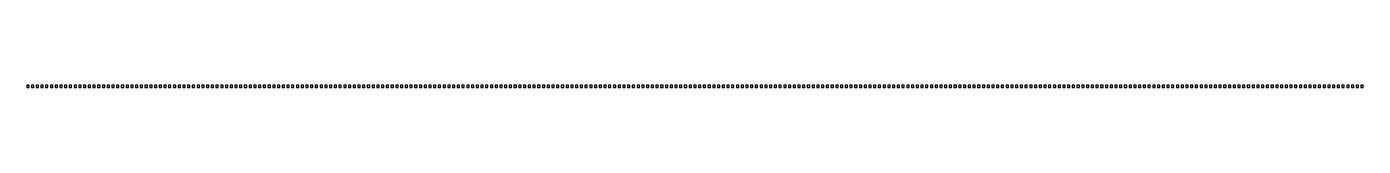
# Model space of a CAD drawing. Header units: inches. Extents: x 741154 to 810950, y 213785 to 295527.
# Drawn here: x 746770 to 748465, y 265170 to 265173 of the extents above; entities that cross this region are included whole.
import ezdxf

# ---------------------------------------------------------------- set-up
doc = ezdxf.new("R2010")
doc.units = ezdxf.units.IN
doc.header["$MEASUREMENT"] = 0

msp = doc.modelspace()

# ---------------------------------------------------------------- linework, layer by layer
for points in [[(746770.1, 265169.9), (746773.1, 265169.9), (746773.1, 265172.9), (746770.1, 265172.9)], [(746776.1, 265169.9), (746779.1, 265169.9), (746779.1, 265172.9), (746776.1, 265172.9)], [(746782.1, 265169.9), (746785.1, 265169.9), (746785.1, 265172.9), (746782.1, 265172.9)], [(746788.1, 265169.9), (746791.1, 265169.9), (746791.1, 265172.9), (746788.1, 265172.9)], [(746794.1, 265169.9), (746797.1, 265169.9), (746797.1, 265172.9), (746794.1, 265172.9)], [(746800.1, 265169.9), (746803.1, 265169.9), (746803.1, 265172.9), (746800.1, 265172.9)], [(746806.1, 265169.9), (746809.1, 265169.9), (746809.1, 265172.9), (746806.1, 265172.9)], [(746812.1, 265169.9), (746815.1, 265169.9), (746815.1, 265172.9), (746812.1, 265172.9)], [(746818.1, 265169.9), (746821.1, 265169.9), (746821.1, 265172.9), (746818.1, 265172.9)], [(746824.1, 265169.9), (746827.1, 265169.9), (746827.1, 265172.9), (746824.1, 265172.9)], [(746830.1, 265169.9), (746833.1, 265169.9), (746833.1, 265172.9), (746830.1, 265172.9)], [(746836.1, 265169.9), (746839.1, 265169.9), (746839.1, 265172.9), (746836.1, 265172.9)], [(746842.1, 265169.9), (746845.1, 265169.9), (746845.1, 265172.9), (746842.1, 265172.9)], [(746848.1, 265169.9), (746851.1, 265169.9), (746851.1, 265172.9), (746848.1, 265172.9)], [(746854.1, 265169.9), (746857.1, 265169.9), (746857.1, 265172.9), (746854.1, 265172.9)], [(746860.1, 265169.9), (746863.1, 265169.9), (746863.1, 265172.9), (746860.1, 265172.9)], [(746866.1, 265169.9), (746869.1, 265169.9), (746869.1, 265172.9), (746866.1, 265172.9)], [(746872.1, 265169.9), (746875.1, 265169.9), (746875.1, 265172.9), (746872.1, 265172.9)], [(746878.1, 265169.9), (746881.1, 265169.9), (746881.1, 265172.9), (746878.1, 265172.9)], [(746884.1, 265169.9), (746887.1, 265169.9), (746887.1, 265172.9), (746884.1, 265172.9)], [(746890.1, 265169.9), (746893.1, 265169.9), (746893.1, 265172.9), (746890.1, 265172.9)], [(746896.1, 265169.9), (746899.1, 265169.9), (746899.1, 265172.9), (746896.1, 265172.9)], [(746902.1, 265169.9), (746905.1, 265169.9), (746905.1, 265172.9), (746902.1, 265172.9)], [(746908.1, 265169.9), (746911.1, 265169.9), (746911.1, 265172.9), (746908.1, 265172.9)], [(746914.1, 265169.9), (746917.1, 265169.9), (746917.1, 265172.9), (746914.1, 265172.9)], [(746920.1, 265169.9), (746923.1, 265169.9), (746923.1, 265172.9), (746920.1, 265172.9)], [(746926.1, 265169.9), (746929.1, 265169.9), (746929.1, 265172.9), (746926.1, 265172.9)], [(746932.1, 265169.9), (746935.1, 265169.9), (746935.1, 265172.9), (746932.1, 265172.9)], [(746938.1, 265169.9), (746941.1, 265169.9), (746941.1, 265172.9), (746938.1, 265172.9)], [(746944.1, 265169.9), (746947.1, 265169.9), (746947.1, 265172.9), (746944.1, 265172.9)], [(746950.1, 265169.9), (746953.1, 265169.9), (746953.1, 265172.9), (746950.1, 265172.9)], [(746956.1, 265169.9), (746959.1, 265169.9), (746959.1, 265172.9), (746956.1, 265172.9)], [(746962.1, 265169.9), (746965.1, 265169.9), (746965.1, 265172.9), (746962.1, 265172.9)], [(746968.1, 265169.9), (746971.1, 265169.9), (746971.1, 265172.9), (746968.1, 265172.9)], [(746974.1, 265169.9), (746977.1, 265169.9), (746977.1, 265172.9), (746974.1, 265172.9)], [(746980.1, 265169.9), (746983.1, 265169.9), (746983.1, 265172.9), (746980.1, 265172.9)], [(746986.1, 265169.9), (746989.1, 265169.9), (746989.1, 265172.9), (746986.1, 265172.9)], [(746992.1, 265169.9), (746995.1, 265169.9), (746995.1, 265172.9), (746992.1, 265172.9)], [(746998.1, 265169.9), (747001.1, 265169.9), (747001.1, 265172.9), (746998.1, 265172.9)], [(747004.1, 265169.9), (747007.1, 265169.9), (747007.1, 265172.9), (747004.1, 265172.9)], [(747010.1, 265169.9), (747013.1, 265169.9), (747013.1, 265172.9), (747010.1, 265172.9)], [(747016.1, 265169.9), (747019.1, 265169.9), (747019.1, 265172.9), (747016.1, 265172.9)], [(747022.1, 265169.9), (747025.1, 265169.9), (747025.1, 265172.9), (747022.1, 265172.9)], [(747028.1, 265169.9), (747031.1, 265169.9), (747031.1, 265172.9), (747028.1, 265172.9)], [(747034.1, 265169.9), (747037.1, 265169.9), (747037.1, 265172.9), (747034.1, 265172.9)], [(747040.1, 265169.9), (747043.1, 265169.9), (747043.1, 265172.9), (747040.1, 265172.9)], [(747046.1, 265169.9), (747049.1, 265169.9), (747049.1, 265172.9), (747046.1, 265172.9)], [(747052.1, 265169.9), (747055.1, 265169.9), (747055.1, 265172.9), (747052.1, 265172.9)], [(747058.1, 265169.9), (747061.1, 265169.9), (747061.1, 265172.9), (747058.1, 265172.9)], [(747064.1, 265169.9), (747067.1, 265169.9), (747067.1, 265172.9), (747064.1, 265172.9)], [(747070.1, 265169.9), (747073.1, 265169.9), (747073.1, 265172.9), (747070.1, 265172.9)], [(747076.1, 265169.9), (747079.1, 265169.9), (747079.1, 265172.9), (747076.1, 265172.9)], [(747082.1, 265169.9), (747085.1, 265169.9), (747085.1, 265172.9), (747082.1, 265172.9)], [(747088.1, 265169.9), (747091.1, 265169.9), (747091.1, 265172.9), (747088.1, 265172.9)], [(747094.1, 265169.9), (747097.1, 265169.9), (747097.1, 265172.9), (747094.1, 265172.9)], [(747100.1, 265169.9), (747103.1, 265169.9), (747103.1, 265172.9), (747100.1, 265172.9)], [(747106.1, 265169.9), (747109.1, 265169.9), (747109.1, 265172.9), (747106.1, 265172.9)], [(747112.1, 265169.9), (747115.1, 265169.9), (747115.1, 265172.9), (747112.1, 265172.9)], [(747118.1, 265169.9), (747121.1, 265169.9), (747121.1, 265172.9), (747118.1, 265172.9)], [(747124.1, 265169.9), (747127.1, 265169.9), (747127.1, 265172.9), (747124.1, 265172.9)], [(747130.1, 265169.9), (747133.1, 265169.9), (747133.1, 265172.9), (747130.1, 265172.9)], [(747136.1, 265169.9), (747139.1, 265169.9), (747139.1, 265172.9), (747136.1, 265172.9)], [(747142.1, 265169.9), (747145.1, 265169.9), (747145.1, 265172.9), (747142.1, 265172.9)], [(747148.1, 265169.9), (747151.1, 265169.9), (747151.1, 265172.9), (747148.1, 265172.9)], [(747154.1, 265169.9), (747157.1, 265169.9), (747157.1, 265172.9), (747154.1, 265172.9)], [(747160.1, 265169.9), (747163.1, 265169.9), (747163.1, 265172.9), (747160.1, 265172.9)], [(747166.1, 265169.9), (747169.1, 265169.9), (747169.1, 265172.9), (747166.1, 265172.9)], [(747172.1, 265169.9), (747175.1, 265169.9), (747175.1, 265172.9), (747172.1, 265172.9)], [(747178.1, 265169.9), (747181.1, 265169.9), (747181.1, 265172.9), (747178.1, 265172.9)], [(747184.1, 265169.9), (747187.1, 265169.9), (747187.1, 265172.9), (747184.1, 265172.9)], [(747190.1, 265169.9), (747193.1, 265169.9), (747193.1, 265172.9), (747190.1, 265172.9)], [(747196.1, 265169.9), (747199.1, 265169.9), (747199.1, 265172.9), (747196.1, 265172.9)], [(747202.1, 265169.9), (747205.1, 265169.9), (747205.1, 265172.9), (747202.1, 265172.9)], [(747208.1, 265169.9), (747211.1, 265169.9), (747211.1, 265172.9), (747208.1, 265172.9)], [(747214.1, 265169.9), (747217.1, 265169.9), (747217.1, 265172.9), (747214.1, 265172.9)], [(747220.1, 265169.9), (747223.1, 265169.9), (747223.1, 265172.9), (747220.1, 265172.9)], [(747226.1, 265169.9), (747229.1, 265169.9), (747229.1, 265172.9), (747226.1, 265172.9)], [(747232.1, 265169.9), (747235.1, 265169.9), (747235.1, 265172.9), (747232.1, 265172.9)], [(747238.1, 265169.9), (747241.1, 265169.9), (747241.1, 265172.9), (747238.1, 265172.9)], [(747244.1, 265169.9), (747247.1, 265169.9), (747247.1, 265172.9), (747244.1, 265172.9)], [(747250.1, 265169.9), (747253.1, 265169.9), (747253.1, 265172.9), (747250.1, 265172.9)], [(747256.1, 265169.9), (747259.1, 265169.9), (747259.1, 265172.9), (747256.1, 265172.9)], [(747262.1, 265169.9), (747265.1, 265169.9), (747265.1, 265172.9), (747262.1, 265172.9)], [(747268.1, 265169.9), (747271.1, 265169.9), (747271.1, 265172.9), (747268.1, 265172.9)], [(747274.1, 265169.9), (747277.1, 265169.9), (747277.1, 265172.9), (747274.1, 265172.9)], [(747280.1, 265169.9), (747283.1, 265169.9), (747283.1, 265172.9), (747280.1, 265172.9)], [(747286.1, 265169.9), (747289.1, 265169.9), (747289.1, 265172.9), (747286.1, 265172.9)], [(747292.1, 265169.9), (747295.1, 265169.9), (747295.1, 265172.9), (747292.1, 265172.9)], [(747298.1, 265169.9), (747301.1, 265169.9), (747301.1, 265172.9), (747298.1, 265172.9)], [(747304.1, 265169.9), (747307.1, 265169.9), (747307.1, 265172.9), (747304.1, 265172.9)], [(747310.1, 265169.9), (747313.1, 265169.9), (747313.1, 265172.9), (747310.1, 265172.9)], [(747316.1, 265169.9), (747319.1, 265169.9), (747319.1, 265172.9), (747316.1, 265172.9)], [(747322.1, 265169.9), (747325.1, 265169.9), (747325.1, 265172.9), (747322.1, 265172.9)], [(747328.1, 265169.9), (747331.1, 265169.9), (747331.1, 265172.9), (747328.1, 265172.9)], [(747334.1, 265169.9), (747337.1, 265169.9), (747337.1, 265172.9), (747334.1, 265172.9)], [(747340.1, 265169.9), (747343.1, 265169.9), (747343.1, 265172.9), (747340.1, 265172.9)], [(747346.1, 265169.9), (747349.1, 265169.9), (747349.1, 265172.9), (747346.1, 265172.9)], [(747352.1, 265169.9), (747355.1, 265169.9), (747355.1, 265172.9), (747352.1, 265172.9)], [(747358.1, 265169.9), (747361.1, 265169.9), (747361.1, 265172.9), (747358.1, 265172.9)], [(747364.1, 265169.9), (747367.1, 265169.9), (747367.1, 265172.9), (747364.1, 265172.9)], [(747370.1, 265169.9), (747373.1, 265169.9), (747373.1, 265172.9), (747370.1, 265172.9)], [(747376.1, 265169.9), (747379.1, 265169.9), (747379.1, 265172.9), (747376.1, 265172.9)], [(747382.1, 265169.9), (747385.1, 265169.9), (747385.1, 265172.9), (747382.1, 265172.9)], [(747388.1, 265169.9), (747391.1, 265169.9), (747391.1, 265172.9), (747388.1, 265172.9)], [(747394.1, 265169.9), (747397.1, 265169.9), (747397.1, 265172.9), (747394.1, 265172.9)], [(747400.1, 265169.9), (747403.1, 265169.9), (747403.1, 265172.9), (747400.1, 265172.9)], [(747406.1, 265169.9), (747409.1, 265169.9), (747409.1, 265172.9), (747406.1, 265172.9)], [(747412.1, 265169.9), (747415.1, 265169.9), (747415.1, 265172.9), (747412.1, 265172.9)], [(747418.1, 265169.9), (747421.1, 265169.9), (747421.1, 265172.9), (747418.1, 265172.9)], [(747424.1, 265169.9), (747427.1, 265169.9), (747427.1, 265172.9), (747424.1, 265172.9)], [(747430.1, 265169.9), (747433.1, 265169.9), (747433.1, 265172.9), (747430.1, 265172.9)], [(747436.1, 265169.9), (747439.1, 265169.9), (747439.1, 265172.9), (747436.1, 265172.9)], [(747442.1, 265169.9), (747445.1, 265169.9), (747445.1, 265172.9), (747442.1, 265172.9)], [(747448.1, 265169.9), (747451.1, 265169.9), (747451.1, 265172.9), (747448.1, 265172.9)], [(747454.1, 265169.9), (747457.1, 265169.9), (747457.1, 265172.9), (747454.1, 265172.9)], [(747460.1, 265169.9), (747463.1, 265169.9), (747463.1, 265172.9), (747460.1, 265172.9)], [(747466.1, 265169.9), (747469.1, 265169.9), (747469.1, 265172.9), (747466.1, 265172.9)], [(747472.1, 265169.9), (747475.1, 265169.9), (747475.1, 265172.9), (747472.1, 265172.9)], [(747478.1, 265169.9), (747481.1, 265169.9), (747481.1, 265172.9), (747478.1, 265172.9)], [(747484.1, 265169.9), (747487.1, 265169.9), (747487.1, 265172.9), (747484.1, 265172.9)], [(747490.1, 265169.9), (747493.1, 265169.9), (747493.1, 265172.9), (747490.1, 265172.9)], [(747496.1, 265169.9), (747499.1, 265169.9), (747499.1, 265172.9), (747496.1, 265172.9)], [(747502.1, 265169.9), (747505.1, 265169.9), (747505.1, 265172.9), (747502.1, 265172.9)], [(747508.1, 265169.9), (747511.1, 265169.9), (747511.1, 265172.9), (747508.1, 265172.9)], [(747514.1, 265169.9), (747517.1, 265169.9), (747517.1, 265172.9), (747514.1, 265172.9)], [(747520.1, 265169.9), (747523.1, 265169.9), (747523.1, 265172.9), (747520.1, 265172.9)], [(747526.1, 265169.9), (747529.1, 265169.9), (747529.1, 265172.9), (747526.1, 265172.9)], [(747532.1, 265169.9), (747535.1, 265169.9), (747535.1, 265172.9), (747532.1, 265172.9)], [(747538.1, 265169.9), (747541.1, 265169.9), (747541.1, 265172.9), (747538.1, 265172.9)], [(747544.1, 265169.9), (747547.1, 265169.9), (747547.1, 265172.9), (747544.1, 265172.9)], [(747550.1, 265169.9), (747553.1, 265169.9), (747553.1, 265172.9), (747550.1, 265172.9)], [(747556.1, 265169.9), (747559.1, 265169.9), (747559.1, 265172.9), (747556.1, 265172.9)], [(747562.1, 265169.9), (747565.1, 265169.9), (747565.1, 265172.9), (747562.1, 265172.9)], [(747568.1, 265169.9), (747571.1, 265169.9), (747571.1, 265172.9), (747568.1, 265172.9)], [(747574.1, 265169.9), (747577.1, 265169.9), (747577.1, 265172.9), (747574.1, 265172.9)], [(747580.1, 265169.9), (747583.1, 265169.9), (747583.1, 265172.9), (747580.1, 265172.9)], [(747586.1, 265169.9), (747589.1, 265169.9), (747589.1, 265172.9), (747586.1, 265172.9)], [(747592.1, 265169.9), (747595.1, 265169.9), (747595.1, 265172.9), (747592.1, 265172.9)], [(747598.1, 265169.9), (747601.1, 265169.9), (747601.1, 265172.9), (747598.1, 265172.9)], [(747604.1, 265169.9), (747607.1, 265169.9), (747607.1, 265172.9), (747604.1, 265172.9)], [(747610.1, 265169.9), (747613.1, 265169.9), (747613.1, 265172.9), (747610.1, 265172.9)], [(747616.1, 265169.9), (747619.1, 265169.9), (747619.1, 265172.9), (747616.1, 265172.9)], [(747622.1, 265169.9), (747625.1, 265169.9), (747625.1, 265172.9), (747622.1, 265172.9)], [(747628.1, 265169.9), (747631.1, 265169.9), (747631.1, 265172.9), (747628.1, 265172.9)], [(747634.1, 265169.9), (747637.1, 265169.9), (747637.1, 265172.9), (747634.1, 265172.9)], [(747640.1, 265169.9), (747643.1, 265169.9), (747643.1, 265172.9), (747640.1, 265172.9)], [(747646.1, 265169.9), (747649.1, 265169.9), (747649.1, 265172.9), (747646.1, 265172.9)], [(747652.1, 265169.9), (747655.1, 265169.9), (747655.1, 265172.9), (747652.1, 265172.9)], [(747658.1, 265169.9), (747661.1, 265169.9), (747661.1, 265172.9), (747658.1, 265172.9)], [(747664.1, 265169.9), (747667.1, 265169.9), (747667.1, 265172.9), (747664.1, 265172.9)], [(747670.1, 265169.9), (747673.1, 265169.9), (747673.1, 265172.9), (747670.1, 265172.9)], [(747676.1, 265169.9), (747679.1, 265169.9), (747679.1, 265172.9), (747676.1, 265172.9)], [(747682.1, 265169.9), (747685.1, 265169.9), (747685.1, 265172.9), (747682.1, 265172.9)], [(747688.1, 265169.9), (747691.1, 265169.9), (747691.1, 265172.9), (747688.1, 265172.9)], [(747694.1, 265169.9), (747697.1, 265169.9), (747697.1, 265172.9), (747694.1, 265172.9)], [(747700.1, 265169.9), (747703.1, 265169.9), (747703.1, 265172.9), (747700.1, 265172.9)], [(747706.1, 265169.9), (747709.1, 265169.9), (747709.1, 265172.9), (747706.1, 265172.9)], [(747712.1, 265169.9), (747715.1, 265169.9), (747715.1, 265172.9), (747712.1, 265172.9)], [(747718.1, 265169.9), (747721.1, 265169.9), (747721.1, 265172.9), (747718.1, 265172.9)], [(747724.1, 265169.9), (747727.1, 265169.9), (747727.1, 265172.9), (747724.1, 265172.9)], [(747730.1, 265169.9), (747733.1, 265169.9), (747733.1, 265172.9), (747730.1, 265172.9)], [(747736.1, 265169.9), (747739.1, 265169.9), (747739.1, 265172.9), (747736.1, 265172.9)], [(747742.1, 265169.9), (747745.1, 265169.9), (747745.1, 265172.9), (747742.1, 265172.9)], [(747748.1, 265169.9), (747751.1, 265169.9), (747751.1, 265172.9), (747748.1, 265172.9)], [(747754.1, 265169.9), (747757.1, 265169.9), (747757.1, 265172.9), (747754.1, 265172.9)], [(747760.1, 265169.9), (747763.1, 265169.9), (747763.1, 265172.9), (747760.1, 265172.9)], [(747766.1, 265169.9), (747769.1, 265169.9), (747769.1, 265172.9), (747766.1, 265172.9)], [(747772.1, 265169.9), (747775.1, 265169.9), (747775.1, 265172.9), (747772.1, 265172.9)], [(747778.1, 265169.9), (747781.1, 265169.9), (747781.1, 265172.9), (747778.1, 265172.9)], [(747784.1, 265169.9), (747787.1, 265169.9), (747787.1, 265172.9), (747784.1, 265172.9)], [(747790.1, 265169.9), (747793.1, 265169.9), (747793.1, 265172.9), (747790.1, 265172.9)], [(747796.1, 265169.9), (747799.1, 265169.9), (747799.1, 265172.9), (747796.1, 265172.9)], [(747802.1, 265169.9), (747805.1, 265169.9), (747805.1, 265172.9), (747802.1, 265172.9)], [(747808.1, 265169.9), (747811.1, 265169.9), (747811.1, 265172.9), (747808.1, 265172.9)], [(747814.1, 265169.9), (747817.1, 265169.9), (747817.1, 265172.9), (747814.1, 265172.9)], [(747820.1, 265169.9), (747823.1, 265169.9), (747823.1, 265172.9), (747820.1, 265172.9)], [(747826.1, 265169.9), (747829.1, 265169.9), (747829.1, 265172.9), (747826.1, 265172.9)], [(747832.1, 265169.9), (747835.1, 265169.9), (747835.1, 265172.9), (747832.1, 265172.9)], [(747838.1, 265169.9), (747841.1, 265169.9), (747841.1, 265172.9), (747838.1, 265172.9)], [(747844.1, 265169.9), (747847.1, 265169.9), (747847.1, 265172.9), (747844.1, 265172.9)], [(747850.1, 265169.9), (747853.1, 265169.9), (747853.1, 265172.9), (747850.1, 265172.9)], [(747856.1, 265169.9), (747859.1, 265169.9), (747859.1, 265172.9), (747856.1, 265172.9)], [(747862.1, 265169.9), (747865.1, 265169.9), (747865.1, 265172.9), (747862.1, 265172.9)], [(747868.1, 265169.9), (747871.1, 265169.9), (747871.1, 265172.9), (747868.1, 265172.9)], [(747874.1, 265169.9), (747877.1, 265169.9), (747877.1, 265172.9), (747874.1, 265172.9)], [(747880.1, 265169.9), (747883.1, 265169.9), (747883.1, 265172.9), (747880.1, 265172.9)], [(747886.1, 265169.9), (747889.1, 265169.9), (747889.1, 265172.9), (747886.1, 265172.9)], [(747892.1, 265169.9), (747895.1, 265169.9), (747895.1, 265172.9), (747892.1, 265172.9)], [(747898.1, 265169.9), (747901.1, 265169.9), (747901.1, 265172.9), (747898.1, 265172.9)], [(747904.1, 265169.9), (747907.1, 265169.9), (747907.1, 265172.9), (747904.1, 265172.9)], [(747910.1, 265169.9), (747913.1, 265169.9), (747913.1, 265172.9), (747910.1, 265172.9)], [(747916.1, 265169.9), (747919.1, 265169.9), (747919.1, 265172.9), (747916.1, 265172.9)], [(747922.1, 265169.9), (747925.1, 265169.9), (747925.1, 265172.9), (747922.1, 265172.9)], [(747928.1, 265169.9), (747931.1, 265169.9), (747931.1, 265172.9), (747928.1, 265172.9)], [(747934.1, 265169.9), (747937.1, 265169.9), (747937.1, 265172.9), (747934.1, 265172.9)], [(747940.1, 265169.9), (747943.1, 265169.9), (747943.1, 265172.9), (747940.1, 265172.9)], [(747946.1, 265169.9), (747949.1, 265169.9), (747949.1, 265172.9), (747946.1, 265172.9)], [(747952.1, 265169.9), (747955.1, 265169.9), (747955.1, 265172.9), (747952.1, 265172.9)], [(747958.1, 265169.9), (747961.1, 265169.9), (747961.1, 265172.9), (747958.1, 265172.9)], [(747964.1, 265169.9), (747967.1, 265169.9), (747967.1, 265172.9), (747964.1, 265172.9)], [(747970.1, 265169.9), (747973.1, 265169.9), (747973.1, 265172.9), (747970.1, 265172.9)], [(747976.1, 265169.9), (747979.1, 265169.9), (747979.1, 265172.9), (747976.1, 265172.9)], [(747982.1, 265169.9), (747985.1, 265169.9), (747985.1, 265172.9), (747982.1, 265172.9)], [(747988.1, 265169.9), (747991.1, 265169.9), (747991.1, 265172.9), (747988.1, 265172.9)], [(747994.1, 265169.9), (747997.1, 265169.9), (747997.1, 265172.9), (747994.1, 265172.9)], [(748000.1, 265169.9), (748003.1, 265169.9), (748003.1, 265172.9), (748000.1, 265172.9)], [(748006.1, 265169.9), (748009.1, 265169.9), (748009.1, 265172.9), (748006.1, 265172.9)], [(748012.1, 265169.9), (748015.1, 265169.9), (748015.1, 265172.9), (748012.1, 265172.9)], [(748018.1, 265169.9), (748021.1, 265169.9), (748021.1, 265172.9), (748018.1, 265172.9)], [(748024.1, 265169.9), (748027.1, 265169.9), (748027.1, 265172.9), (748024.1, 265172.9)], [(748030.1, 265169.9), (748033.1, 265169.9), (748033.1, 265172.9), (748030.1, 265172.9)], [(748036.1, 265169.9), (748039.1, 265169.9), (748039.1, 265172.9), (748036.1, 265172.9)], [(748042.1, 265169.9), (748045.1, 265169.9), (748045.1, 265172.9), (748042.1, 265172.9)], [(748048.1, 265169.9), (748051.1, 265169.9), (748051.1, 265172.9), (748048.1, 265172.9)], [(748054.1, 265169.9), (748057.1, 265169.9), (748057.1, 265172.9), (748054.1, 265172.9)], [(748060.1, 265169.9), (748063.1, 265169.9), (748063.1, 265172.9), (748060.1, 265172.9)], [(748066.1, 265169.9), (748069.1, 265169.9), (748069.1, 265172.9), (748066.1, 265172.9)], [(748072.1, 265169.9), (748075.1, 265169.9), (748075.1, 265172.9), (748072.1, 265172.9)], [(748078.1, 265169.9), (748081.1, 265169.9), (748081.1, 265172.9), (748078.1, 265172.9)], [(748084.1, 265169.9), (748087.1, 265169.9), (748087.1, 265172.9), (748084.1, 265172.9)], [(748090.1, 265169.9), (748093.1, 265169.9), (748093.1, 265172.9), (748090.1, 265172.9)], [(748096.1, 265169.9), (748099.1, 265169.9), (748099.1, 265172.9), (748096.1, 265172.9)], [(748102.1, 265169.9), (748105.1, 265169.9), (748105.1, 265172.9), (748102.1, 265172.9)], [(748108.1, 265169.9), (748111.1, 265169.9), (748111.1, 265172.9), (748108.1, 265172.9)], [(748114.1, 265169.9), (748117.1, 265169.9), (748117.1, 265172.9), (748114.1, 265172.9)], [(748120.1, 265169.9), (748123.1, 265169.9), (748123.1, 265172.9), (748120.1, 265172.9)], [(748126.1, 265169.9), (748129.1, 265169.9), (748129.1, 265172.9), (748126.1, 265172.9)], [(748132.1, 265169.9), (748135.1, 265169.9), (748135.1, 265172.9), (748132.1, 265172.9)], [(748138.1, 265169.9), (748141.1, 265169.9), (748141.1, 265172.9), (748138.1, 265172.9)], [(748144.1, 265169.9), (748147.1, 265169.9), (748147.1, 265172.9), (748144.1, 265172.9)], [(748150.1, 265169.9), (748153.1, 265169.9), (748153.1, 265172.9), (748150.1, 265172.9)], [(748156.1, 265169.9), (748159.1, 265169.9), (748159.1, 265172.9), (748156.1, 265172.9)], [(748162.1, 265169.9), (748165.1, 265169.9), (748165.1, 265172.9), (748162.1, 265172.9)], [(748168.1, 265169.9), (748171.1, 265169.9), (748171.1, 265172.9), (748168.1, 265172.9)], [(748174.1, 265169.9), (748177.1, 265169.9), (748177.1, 265172.9), (748174.1, 265172.9)], [(748180.1, 265169.9), (748183.1, 265169.9), (748183.1, 265172.9), (748180.1, 265172.9)], [(748186.1, 265169.9), (748189.1, 265169.9), (748189.1, 265172.9), (748186.1, 265172.9)], [(748192.1, 265169.9), (748195.1, 265169.9), (748195.1, 265172.9), (748192.1, 265172.9)], [(748198.1, 265169.9), (748201.1, 265169.9), (748201.1, 265172.9), (748198.1, 265172.9)], [(748204.1, 265169.9), (748207.1, 265169.9), (748207.1, 265172.9), (748204.1, 265172.9)], [(748210.1, 265169.9), (748213.1, 265169.9), (748213.1, 265172.9), (748210.1, 265172.9)], [(748216.1, 265169.9), (748219.1, 265169.9), (748219.1, 265172.9), (748216.1, 265172.9)], [(748222.1, 265169.9), (748225.1, 265169.9), (748225.1, 265172.9), (748222.1, 265172.9)], [(748228.1, 265169.9), (748231.1, 265169.9), (748231.1, 265172.9), (748228.1, 265172.9)], [(748234.1, 265169.9), (748237.1, 265169.9), (748237.1, 265172.9), (748234.1, 265172.9)], [(748240.1, 265169.9), (748243.1, 265169.9), (748243.1, 265172.9), (748240.1, 265172.9)], [(748246.1, 265169.9), (748249.1, 265169.9), (748249.1, 265172.9), (748246.1, 265172.9)], [(748252.1, 265169.9), (748255.1, 265169.9), (748255.1, 265172.9), (748252.1, 265172.9)], [(748258.1, 265169.9), (748261.1, 265169.9), (748261.1, 265172.9), (748258.1, 265172.9)], [(748264.1, 265169.9), (748267.1, 265169.9), (748267.1, 265172.9), (748264.1, 265172.9)], [(748270.1, 265169.9), (748273.1, 265169.9), (748273.1, 265172.9), (748270.1, 265172.9)], [(748276.1, 265169.9), (748279.1, 265169.9), (748279.1, 265172.9), (748276.1, 265172.9)], [(748282.1, 265169.9), (748285.1, 265169.9), (748285.1, 265172.9), (748282.1, 265172.9)], [(748288.1, 265169.9), (748291.1, 265169.9), (748291.1, 265172.9), (748288.1, 265172.9)], [(748294.1, 265169.9), (748297.1, 265169.9), (748297.1, 265172.9), (748294.1, 265172.9)], [(748300.1, 265169.9), (748303.1, 265169.9), (748303.1, 265172.9), (748300.1, 265172.9)], [(748306.1, 265169.9), (748309.1, 265169.9), (748309.1, 265172.9), (748306.1, 265172.9)], [(748312.1, 265169.9), (748315.1, 265169.9), (748315.1, 265172.9), (748312.1, 265172.9)], [(748318.1, 265169.9), (748321.1, 265169.9), (748321.1, 265172.9), (748318.1, 265172.9)], [(748324.1, 265169.9), (748327.1, 265169.9), (748327.1, 265172.9), (748324.1, 265172.9)], [(748330.1, 265169.9), (748333.1, 265169.9), (748333.1, 265172.9), (748330.1, 265172.9)], [(748336.1, 265169.9), (748339.1, 265169.9), (748339.1, 265172.9), (748336.1, 265172.9)], [(748342.1, 265169.9), (748345.1, 265169.9), (748345.1, 265172.9), (748342.1, 265172.9)], [(748348.1, 265169.9), (748351.1, 265169.9), (748351.1, 265172.9), (748348.1, 265172.9)], [(748354.1, 265169.9), (748357.1, 265169.9), (748357.1, 265172.9), (748354.1, 265172.9)], [(748360.1, 265169.9), (748363.1, 265169.9), (748363.1, 265172.9), (748360.1, 265172.9)], [(748366.1, 265169.9), (748369.1, 265169.9), (748369.1, 265172.9), (748366.1, 265172.9)], [(748372.1, 265169.9), (748375.1, 265169.9), (748375.1, 265172.9), (748372.1, 265172.9)], [(748378.1, 265169.9), (748381.1, 265169.9), (748381.1, 265172.9), (748378.1, 265172.9)], [(748384.1, 265169.9), (748387.1, 265169.9), (748387.1, 265172.9), (748384.1, 265172.9)], [(748390.1, 265169.9), (748393.1, 265169.9), (748393.1, 265172.9), (748390.1, 265172.9)], [(748396.1, 265169.9), (748399.1, 265169.9), (748399.1, 265172.9), (748396.1, 265172.9)], [(748402.1, 265169.9), (748405.1, 265169.9), (748405.1, 265172.9), (748402.1, 265172.9)], [(748408.1, 265169.9), (748411.1, 265169.9), (748411.1, 265172.9), (748408.1, 265172.9)], [(748414.1, 265169.9), (748417.1, 265169.9), (748417.1, 265172.9), (748414.1, 265172.9)], [(748420.1, 265169.9), (748423.1, 265169.9), (748423.1, 265172.9), (748420.1, 265172.9)], [(748426.1, 265169.9), (748429.1, 265169.9), (748429.1, 265172.9), (748426.1, 265172.9)], [(748432.1, 265169.9), (748435.1, 265169.9), (748435.1, 265172.9), (748432.1, 265172.9)], [(748438.1, 265169.9), (748441.1, 265169.9), (748441.1, 265172.9), (748438.1, 265172.9)], [(748444.1, 265169.9), (748447.1, 265169.9), (748447.1, 265172.9), (748444.1, 265172.9)], [(748450.1, 265169.9), (748453.1, 265169.9), (748453.1, 265172.9), (748450.1, 265172.9)], [(748456.1, 265169.9), (748459.1, 265169.9), (748459.1, 265172.9), (748456.1, 265172.9)], [(748462.1, 265169.9), (748465.1, 265169.9), (748465.1, 265172.9), (748462.1, 265172.9)]]:
    msp.add_lwpolyline(points, close=True)

doc.saveas('drawing.dxf')
